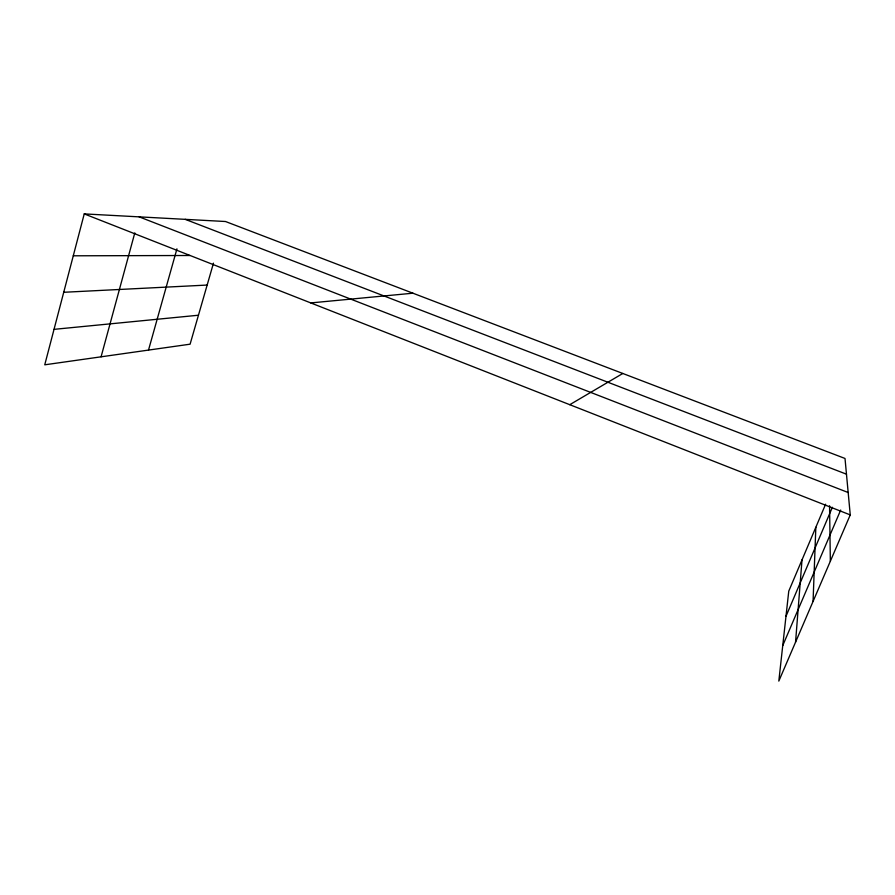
<?xml version="1.0" encoding="UTF-8"?>
<svg xmlns="http://www.w3.org/2000/svg" width="895" height="895" viewBox="0 0 895 895"><rect width="100%" height="100%" fill="white"/><g stroke="black" fill="none" stroke-linecap="round" stroke-linejoin="round"><path stroke-width="1.34" d="M813.063 601.429L815.837 527.289M795.554 642.185L802.009 559.89M825.615 504.209L788.763 591.136L778.818 681.095L850.25 514.905L845.014 458.464L225.495 221.512L84.242 213.905L44.75 364.813L190.098 344.183L213.469 263.164M101.079 356.814L134.798 232.913M148.503 350.09L176.941 248.844M785.978 616.319L832.384 507.275M782.745 645.575L840.685 510.049M569.768 404.697L622.808 373.472M54.036 329.349L198.444 315.23M310.778 302.924L412.919 293.202M63.724 292.285L207.159 285.058M73.278 255.802L189.964 255.5M185.22 219.342L846.469 474.182M139.172 216.858L848.169 492.518M84.242 213.905L850.25 514.905M829.564 505.753L830.347 561.21"/></g></svg>
